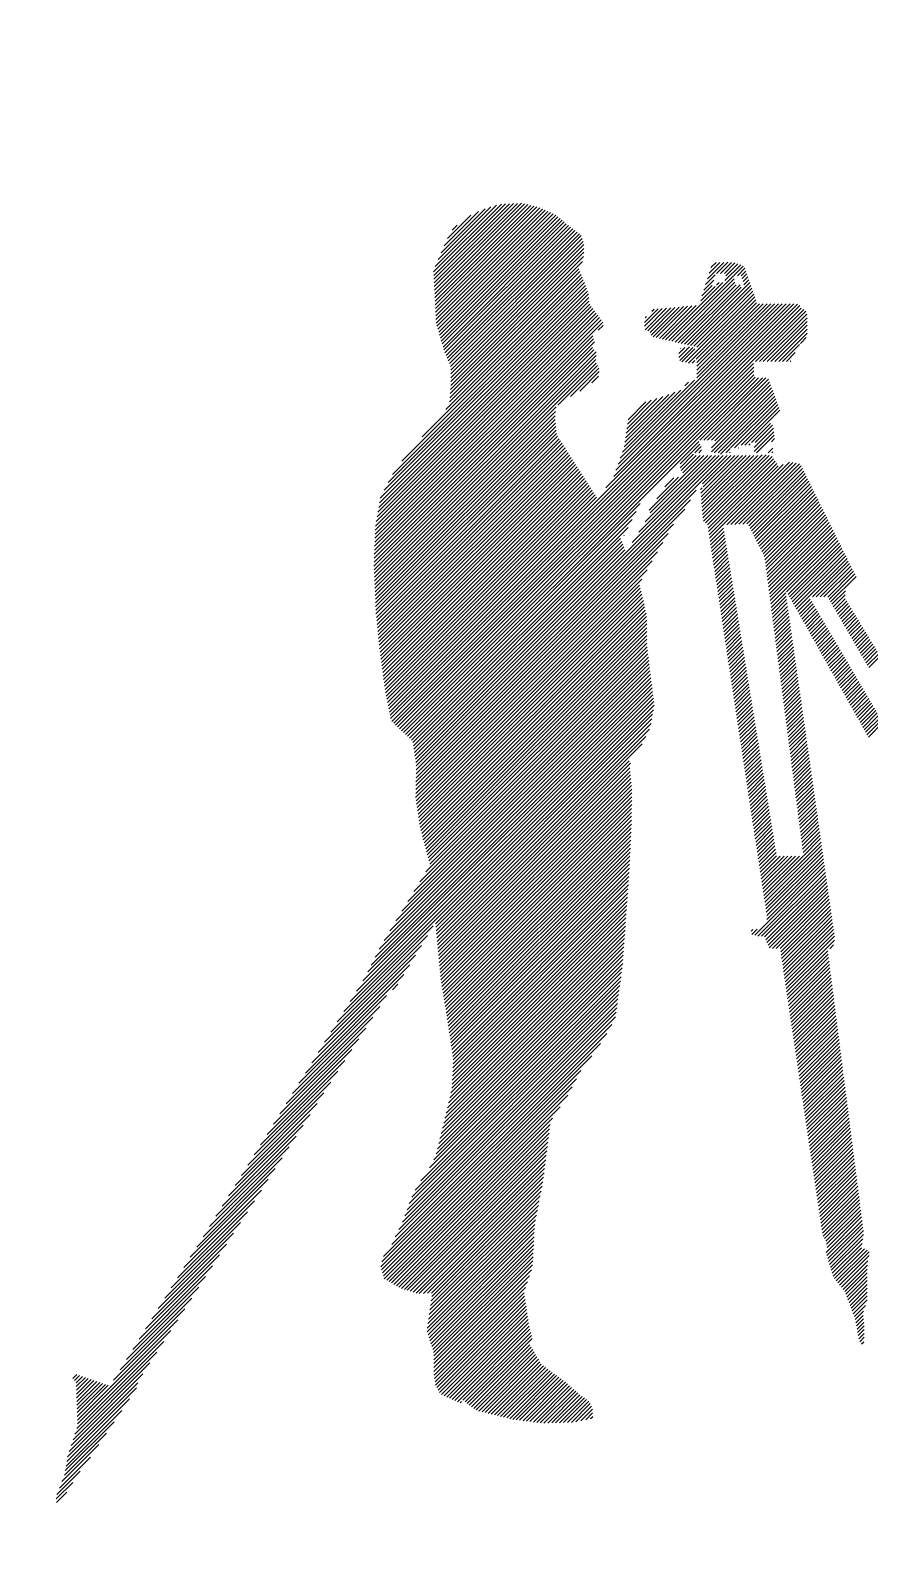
# Model space of a CAD drawing. Header units: metres. Extents: x 196582 to 208442, y 561446 to 572119.
# Drawn here: x 196710.72 to 196722.96, y 563631.65 to 563653.94 of the extents above; entities that cross this region are included whole.
import ezdxf

# ---------------------------------------------------------------- set-up
doc = ezdxf.new("R2010")
doc.units = ezdxf.units.M
doc.header["$MEASUREMENT"] = 0
doc.layers.add('M1204', color=7, linetype='Continuous')
picture_1 = doc.add_image_def('image1.ecw', size_in_pixel=(118525, 46520))

msp = doc.modelspace()

# ---------------------------------------------------------------- linework, layer by layer
at = {"layer": 'M1204'}
for p, q in [((196716.602, 563650.419), (196717.59, 563651.407)), ((196716.605, 563650.365), (196717.649, 563651.409)), ((196716.607, 563650.312), (196717.707, 563651.412)), ((196716.61, 563650.258), (196717.766, 563651.414)), ((196716.612, 563650.205), (196717.825, 563651.417)), ((196716.615, 563650.151), (196717.883, 563651.419)), ((196716.618, 563650.097), (196717.93, 563651.409)), ((196716.62, 563650.044), (196717.975, 563651.398)), ((196716.623, 563650.496), (196717.518, 563651.39)), ((196716.623, 563649.99), (196718.019, 563651.387)), ((196716.625, 563649.937), (196718.064, 563651.376)), ((196716.628, 563649.883), (196718.109, 563651.365)), ((196716.63, 563649.83), (196718.152, 563651.351)), ((196716.633, 563649.776), (196718.191, 563651.334)), ((196716.636, 563649.722), (196718.23, 563651.316)), ((196716.638, 563649.669), (196718.268, 563651.299)), ((196716.65, 563649.625), (196718.307, 563651.282)), ((196716.663, 563649.581), (196718.346, 563651.265)), ((196716.667, 563650.596), (196717.436, 563651.365)), ((196716.676, 563649.538), (196718.385, 563651.247)), ((196716.688, 563649.494), (196718.416, 563651.222)), ((196716.71, 563650.695), (196717.354, 563651.339)), ((196716.754, 563650.795), (196717.259, 563651.3)), ((196716.806, 563650.904), (196717.145, 563651.243)), ((196716.701, 563649.451), (196718.446, 563651.196)), ((196716.713, 563649.407), (196718.477, 563651.171)), ((196716.726, 563649.364), (196718.508, 563651.145)), ((196716.739, 563649.32), (196718.538, 563651.12)), ((196716.751, 563649.277), (196718.569, 563651.095)), ((196716.767, 563649.236), (196718.601, 563651.07)), ((196716.783, 563649.196), (196718.633, 563651.046)), ((196716.799, 563649.156), (196718.664, 563651.021)), ((196716.816, 563649.117), (196718.696, 563650.997)), ((196716.872, 563651.025), (196716.944, 563651.097)), ((196716.832, 563649.077), (196718.728, 563650.973)), ((196716.848, 563649.037), (196718.757, 563650.946)), ((196716.851, 563648.983), (196718.77, 563650.902)), ((196716.851, 563648.928), (196718.783, 563650.859)), ((196716.852, 563648.872), (196718.796, 563650.816)), ((196716.852, 563648.816), (196718.796, 563650.76)), ((196716.843, 563648.639), (196718.775, 563650.57)), ((196716.847, 563648.699), (196718.789, 563650.64)), ((196716.852, 563648.76), (196718.796, 563650.704)), ((196720.596, 563650.314), (196720.838, 563650.556)), ((196720.622, 563650.396), (196720.78, 563650.555)), ((196720.648, 563650.479), (196720.723, 563650.553)), ((196720.73, 563650.392), (196720.896, 563650.558)), ((196720.788, 563650.394), (196720.948, 563650.554)), ((196720.846, 563650.395), (196720.999, 563650.549)), ((196720.866, 563650.36), (196721.042, 563650.536)), ((196716.437, 563648.008), (196718.769, 563650.34)), ((196716.779, 563648.406), (196718.753, 563650.38)), ((196716.834, 563648.518), (196718.736, 563650.42)), ((196716.839, 563648.578), (196718.723, 563650.462)), ((196720.033, 563649.414), (196720.979, 563650.361)), ((196720.079, 563649.404), (196720.989, 563650.314)), ((196720.569, 563650.231), (196720.712, 563650.374)), ((196720.852, 563650.289), (196721.084, 563650.522)), ((196720.981, 563650.362), (196721.12, 563650.502)), ((196721.035, 563650.36), (196721.143, 563650.469)), ((196721.089, 563650.358), (196721.158, 563650.427)), ((196721.105, 563650.318), (196721.173, 563650.386)), ((196721.117, 563650.274), (196721.188, 563650.345)), ((196715.812, 563647.046), (196718.86, 563650.094)), ((196715.824, 563647.114), (196718.846, 563650.137)), ((196715.881, 563647.228), (196718.832, 563650.179)), ((196715.94, 563647.343), (196718.817, 563650.22)), ((196716, 563647.458), (196718.801, 563650.26)), ((196716.137, 563647.652), (196718.785, 563650.3)), ((196719.987, 563649.425), (196720.824, 563650.262)), ((196720.124, 563649.393), (196720.998, 563650.267)), ((196720.17, 563649.383), (196721.015, 563650.228)), ((196720.215, 563649.372), (196721.073, 563650.229)), ((196720.261, 563649.362), (196721.091, 563650.192)), ((196720.277, 563649.097), (196721.273, 563650.093)), ((196720.307, 563649.351), (196721.216, 563650.261)), ((196720.352, 563649.341), (196721.23, 563650.219)), ((196720.398, 563649.33), (196721.245, 563650.177)), ((196720.443, 563649.32), (196721.259, 563650.135)), ((196720.502, 563649.996), (196720.708, 563650.201)), ((196720.517, 563650.067), (196720.668, 563650.218)), ((196720.543, 563650.149), (196720.69, 563650.296)), ((196720.73, 563650.223), (196720.769, 563650.263)), ((196721.128, 563650.229), (196721.202, 563650.303)), ((196715.752, 563646.706), (196718.927, 563649.88)), ((196715.764, 563646.774), (196718.903, 563649.913)), ((196715.776, 563646.842), (196718.879, 563649.945)), ((196715.788, 563646.91), (196718.865, 563649.987)), ((196715.8, 563646.978), (196718.865, 563650.043)), ((196715.947, 563644.037), (196721.857, 563649.948)), ((196715.956, 563643.99), (196721.913, 563649.947)), ((196715.966, 563643.944), (196721.946, 563649.924)), ((196715.975, 563643.897), (196721.965, 563649.887)), ((196715.99, 563643.855), (196722.004, 563649.869)), ((196719.117, 563647.263), (196721.802, 563649.948)), ((196719.229, 563647.431), (196721.746, 563649.948)), ((196719.261, 563647.52), (196721.69, 563649.949)), ((196719.293, 563647.608), (196721.634, 563649.949)), ((196719.326, 563647.697), (196721.578, 563649.949)), ((196719.677, 563649.676), (196719.878, 563649.877)), ((196719.679, 563649.622), (196719.939, 563649.882)), ((196719.687, 563649.573), (196720.001, 563649.887)), ((196719.727, 563649.558), (196720.062, 563649.893)), ((196719.76, 563649.534), (196720.123, 563649.898)), ((196719.774, 563649.492), (196720.185, 563649.903)), ((196719.786, 563649.841), (196719.818, 563649.873)), ((196719.805, 563649.468), (196720.246, 563649.909)), ((196719.85, 563649.457), (196720.308, 563649.914)), ((196719.896, 563649.446), (196720.369, 563649.919)), ((196719.942, 563649.435), (196720.431, 563649.925)), ((196720.319, 563649.083), (196721.287, 563650.051)), ((196720.434, 563649.142), (196721.301, 563650.009)), ((196720.441, 563648.868), (196721.523, 563649.95)), ((196720.442, 563648.925), (196721.467, 563649.95)), ((196720.443, 563649.039), (196721.355, 563649.951)), ((196720.443, 563648.982), (196721.411, 563649.95)), ((196720.444, 563649.096), (196721.315, 563649.967)), ((196715.738, 563646.355), (196719.069, 563649.685)), ((196715.74, 563646.413), (196719.046, 563649.719)), ((196715.743, 563646.472), (196719.022, 563649.751)), ((196715.745, 563646.53), (196718.998, 563649.783)), ((196715.747, 563646.588), (196718.974, 563649.816)), ((196715.749, 563646.646), (196718.951, 563649.848)), ((196719.691, 563649.746), (196719.709, 563649.764)), ((196721.298, 563649.108), (196722.034, 563649.843)), ((196721.355, 563649.108), (196722.046, 563649.8)), ((196721.411, 563649.108), (196722.051, 563649.748)), ((196721.467, 563649.108), (196722.052, 563649.693)), ((196715.734, 563646.238), (196718.935, 563649.44)), ((196715.736, 563646.297), (196718.923, 563649.483)), ((196719.005, 563649.565), (196719.074, 563649.634)), ((196721.524, 563649.109), (196722.052, 563649.637)), ((196721.58, 563649.109), (196722.052, 563649.581)), ((196721.637, 563649.109), (196722.051, 563649.524)), ((196721.957, 563649.373), (196722.04, 563649.457)), ((196715.73, 563646.122), (196718.921, 563649.313)), ((196715.732, 563646.18), (196718.948, 563649.396)), ((196715.733, 563646.069), (196718.941, 563649.277)), ((196715.735, 563646.015), (196718.972, 563649.252)), ((196715.738, 563645.961), (196718.972, 563649.196)), ((196720.179, 563649.224), (196720.269, 563649.313)), ((196720.181, 563649.169), (196720.334, 563649.322)), ((196720.193, 563649.125), (196720.382, 563649.314)), ((196720.198, 563649.299), (196720.203, 563649.304)), ((196720.226, 563649.102), (196720.414, 563649.291)), ((196721.693, 563649.109), (196721.939, 563649.355)), ((196721.749, 563649.11), (196721.877, 563649.238)), ((196715.74, 563645.907), (196718.97, 563649.137)), ((196715.742, 563645.854), (196718.975, 563649.086)), ((196716.019, 563643.828), (196721.271, 563649.08)), ((196716.048, 563643.801), (196721.272, 563649.025)), ((196718.414, 563648.469), (196718.993, 563649.048)), ((196718.599, 563648.598), (196719.012, 563649.011)), ((196720.374, 563649.082), (196720.415, 563649.123)), ((196721.806, 563649.11), (196721.816, 563649.12)), ((196716.076, 563643.774), (196721.273, 563648.97)), ((196716.105, 563643.746), (196721.274, 563648.915)), ((196716.134, 563643.719), (196721.295, 563648.88)), ((196716.163, 563643.692), (196721.34, 563648.869)), ((196718.734, 563648.677), (196719.019, 563648.962)), ((196718.908, 563648.795), (196719.009, 563648.896)), ((196719.358, 563647.785), (196720.409, 563648.836)), ((196720.269, 563648.752), (196720.323, 563648.806)), ((196720.486, 563647.959), (196721.399, 563648.871)), ((196720.543, 563647.959), (196721.451, 563648.868)), ((196720.599, 563647.959), (196721.488, 563648.849)), ((196720.655, 563647.959), (196721.503, 563648.808)), ((196720.703, 563647.951), (196721.519, 563648.767)), ((196719.381, 563647.864), (196720.208, 563648.691)), ((196719.39, 563647.93), (196720.121, 563648.66)), ((196719.4, 563647.995), (196720.033, 563648.629)), ((196719.41, 563648.061), (196719.946, 563648.598)), ((196719.419, 563648.127), (196719.859, 563648.567)), ((196719.429, 563648.193), (196719.778, 563648.542)), ((196720.656, 563647.847), (196721.534, 563648.726)), ((196720.656, 563647.791), (196721.549, 563648.685)), ((196720.696, 563647.775), (196721.564, 563648.644)), ((196720.752, 563647.775), (196721.579, 563648.603)), ((196720.787, 563647.754), (196721.595, 563648.562)), ((196715.745, 563645.8), (196718.39, 563648.445)), ((196715.747, 563645.746), (196718.381, 563648.38)), ((196715.749, 563645.692), (196718.373, 563648.316)), ((196719.439, 563648.259), (196719.698, 563648.518)), ((196720.935, 563647.846), (196721.61, 563648.521)), ((196720.991, 563647.846), (196721.625, 563648.48)), ((196721.087, 563647.886), (196721.64, 563648.439)), ((196721.143, 563647.886), (196721.655, 563648.398)), ((196715.752, 563645.638), (196718.374, 563648.26)), ((196715.754, 563645.585), (196718.379, 563648.21)), ((196715.756, 563645.531), (196718.385, 563648.159)), ((196715.759, 563645.477), (196718.39, 563648.108)), ((196721.239, 563647.926), (196721.517, 563648.204)), ((196721.279, 563647.797), (196721.566, 563648.084)), ((196721.28, 563647.854), (196721.56, 563648.134)), ((196721.296, 563647.926), (196721.548, 563648.178)), ((196715.761, 563645.423), (196718.395, 563648.058)), ((196715.766, 563645.372), (196718.411, 563648.017)), ((196715.771, 563645.321), (196718.432, 563647.982)), ((196715.777, 563645.27), (196718.454, 563647.948)), ((196715.782, 563645.22), (196718.476, 563647.914)), ((196715.787, 563645.169), (196718.498, 563647.88)), ((196716.192, 563643.664), (196720.47, 563647.943)), ((196720.198, 563647.614), (196720.485, 563647.902)), ((196720.415, 563647.775), (196720.508, 563647.868)), ((196721.199, 563647.886), (196721.219, 563647.905)), ((196721.313, 563647.775), (196721.572, 563648.034)), ((196721.531, 563647.937), (196721.578, 563647.984)), ((196715.793, 563645.118), (196718.52, 563647.846)), ((196715.798, 563645.067), (196718.542, 563647.811)), ((196715.803, 563645.017), (196718.564, 563647.777)), ((196715.809, 563644.966), (196718.586, 563647.743)), ((196715.814, 563644.915), (196718.608, 563647.709)), ((196715.82, 563644.864), (196718.63, 563647.674)), ((196715.825, 563644.813), (196718.652, 563647.64)), ((196716.344, 563643.255), (196720.827, 563647.738)), ((196716.349, 563643.204), (196720.883, 563647.738)), ((196719.499, 563646.467), (196720.77, 563647.738)), ((196719.594, 563646.617), (196720.714, 563647.738)), ((196719.688, 563646.768), (196720.658, 563647.738)), ((196719.745, 563646.937), (196720.546, 563647.738)), ((196719.762, 563646.898), (196720.602, 563647.738)), ((196720.198, 563647.558), (196720.395, 563647.756)), ((196720.214, 563647.518), (196720.434, 563647.738)), ((196720.236, 563647.484), (196720.49, 563647.738)), ((196720.471, 563647.775), (196720.513, 563647.818)), ((196720.5, 563647.186), (196721.051, 563647.738)), ((196720.504, 563647.135), (196721.107, 563647.738)), ((196720.509, 563647.083), (196721.163, 563647.738)), ((196720.513, 563647.032), (196721.22, 563647.738)), ((196720.518, 563646.98), (196721.276, 563647.738)), ((196720.522, 563646.928), (196721.332, 563647.738)), ((196720.525, 563647.324), (196720.939, 563647.738)), ((196720.527, 563646.877), (196721.394, 563647.744)), ((196720.532, 563646.825), (196721.453, 563647.746)), ((196720.535, 563647.277), (196720.995, 563647.738)), ((196720.539, 563646.776), (196721.499, 563647.737)), ((196720.569, 563646.751), (196721.541, 563647.723)), ((196720.599, 563646.724), (196721.563, 563647.689)), ((196720.606, 563646.676), (196721.585, 563647.655)), ((196720.864, 563647.775), (196720.928, 563647.84)), ((196720.882, 563646.726), (196721.794, 563647.638)), ((196720.92, 563647.775), (196720.928, 563647.784)), ((196721.047, 563647.846), (196721.049, 563647.848)), ((196721.483, 563647.776), (196721.551, 563647.844)), ((196721.539, 563647.776), (196721.55, 563647.788)), ((196715.832, 563644.764), (196718.674, 563647.606)), ((196715.839, 563644.715), (196718.696, 563647.572)), ((196715.845, 563644.665), (196718.717, 563647.538)), ((196715.852, 563644.616), (196718.739, 563647.503)), ((196715.859, 563644.567), (196718.761, 563647.469)), ((196715.866, 563644.517), (196718.783, 563647.435)), ((196719.858, 563647.106), (196720.173, 563647.421)), ((196720.614, 563646.627), (196721.608, 563647.621)), ((196720.621, 563646.578), (196721.63, 563647.587)), ((196720.824, 563646.725), (196721.704, 563647.605)), ((196720.94, 563646.729), (196721.844, 563647.632)), ((196720.999, 563646.731), (196721.892, 563647.624)), ((196721.057, 563646.733), (196721.939, 563647.615)), ((196721.116, 563646.736), (196721.965, 563647.585)), ((196721.174, 563646.738), (196721.984, 563647.547)), ((196721.203, 563646.71), (196722.002, 563647.51)), ((196721.221, 563646.673), (196722.021, 563647.472)), ((196721.24, 563646.635), (196722.039, 563647.435)), ((196715.872, 563644.468), (196718.805, 563647.4)), ((196715.879, 563644.419), (196718.827, 563647.366)), ((196715.886, 563644.369), (196718.849, 563647.332)), ((196715.893, 563644.32), (196718.871, 563647.298)), ((196715.9, 563644.271), (196718.893, 563647.263)), ((196715.91, 563644.224), (196718.914, 563647.229)), ((196715.919, 563644.178), (196718.936, 563647.195)), ((196716.348, 563643.146), (196720.431, 563647.23)), ((196719.976, 563647.281), (196720.106, 563647.411)), ((196720.495, 563647.238), (196720.521, 563647.264)), ((196721.259, 563646.598), (196722.058, 563647.397)), ((196721.278, 563646.561), (196722.077, 563647.36)), ((196721.296, 563646.523), (196722.095, 563647.322)), ((196721.315, 563646.486), (196722.114, 563647.285)), ((196721.334, 563646.448), (196722.132, 563647.247)), ((196721.352, 563646.411), (196722.151, 563647.21)), ((196715.928, 563644.131), (196718.958, 563647.161)), ((196715.938, 563644.084), (196718.98, 563647.126)), ((196716.221, 563643.637), (196719.618, 563647.035)), ((196716.346, 563643.089), (196720.348, 563647.091)), ((196721.371, 563646.374), (196722.17, 563647.172)), ((196721.39, 563646.336), (196722.188, 563647.134)), ((196721.409, 563646.299), (196722.207, 563647.097)), ((196721.427, 563646.261), (196722.225, 563647.059)), ((196721.437, 563646.215), (196722.244, 563647.022)), ((196721.443, 563646.165), (196722.263, 563646.984)), ((196716.249, 563643.61), (196719.559, 563646.919)), ((196716.278, 563643.583), (196719.499, 563646.803)), ((196716.345, 563643.032), (196720.265, 563646.952)), ((196721.45, 563646.115), (196722.281, 563646.947)), ((196721.456, 563646.066), (196722.3, 563646.909)), ((196721.463, 563646.016), (196722.318, 563646.872)), ((196721.469, 563645.966), (196722.337, 563646.834)), ((196721.476, 563645.917), (196722.356, 563646.797)), ((196721.482, 563645.867), (196722.374, 563646.759)), ((196716.299, 563643.547), (196719.439, 563646.687)), ((196716.306, 563643.498), (196719.331, 563646.523)), ((196716.342, 563642.917), (196720.024, 563646.598)), ((196716.344, 563642.974), (196720.101, 563646.732)), ((196719.377, 563646.569), (196719.38, 563646.572)), ((196720.629, 563646.529), (196720.824, 563646.724)), ((196720.636, 563646.481), (196720.831, 563646.676)), ((196720.643, 563646.432), (196720.839, 563646.628)), ((196720.651, 563646.383), (196720.847, 563646.579)), ((196720.658, 563646.334), (196720.855, 563646.531)), ((196721.488, 563645.817), (196722.393, 563646.721)), ((196721.495, 563645.768), (196722.411, 563646.684)), ((196721.501, 563645.718), (196722.43, 563646.646)), ((196721.508, 563645.668), (196722.449, 563646.609)), ((196721.514, 563645.618), (196722.467, 563646.571)), ((196721.733, 563645.781), (196722.486, 563646.534)), ((196716.314, 563643.449), (196719.346, 563646.482)), ((196716.321, 563643.401), (196719.362, 563646.441)), ((196716.329, 563643.352), (196719.377, 563646.401)), ((196716.336, 563643.304), (196719.393, 563646.36)), ((196716.34, 563642.802), (196719.87, 563646.332)), ((196716.341, 563642.859), (196719.947, 563646.465)), ((196720.666, 563646.286), (196720.863, 563646.483)), ((196720.673, 563646.237), (196720.871, 563646.434)), ((196720.68, 563646.188), (196720.878, 563646.386)), ((196720.688, 563646.139), (196720.886, 563646.338)), ((196721.753, 563645.745), (196722.504, 563646.496)), ((196721.773, 563645.709), (196722.523, 563646.459)), ((196721.793, 563645.673), (196722.542, 563646.421)), ((196721.813, 563645.637), (196722.56, 563646.384)), ((196721.834, 563645.601), (196722.579, 563646.346)), ((196721.854, 563645.565), (196722.597, 563646.308)), ((196716.339, 563642.745), (196719.793, 563646.199)), ((196720.695, 563646.091), (196720.894, 563646.29)), ((196720.703, 563646.042), (196720.902, 563646.241)), ((196720.71, 563645.993), (196720.91, 563646.193)), ((196720.717, 563645.944), (196720.918, 563646.145)), ((196720.725, 563645.896), (196720.925, 563646.096)), ((196721.874, 563645.529), (196722.616, 563646.271)), ((196721.894, 563645.493), (196722.635, 563646.233)), ((196722.129, 563645.671), (196722.653, 563646.196)), ((196722.185, 563645.671), (196722.672, 563646.158)), ((196722.241, 563645.671), (196722.69, 563646.121)), ((196722.297, 563645.671), (196722.709, 563646.083)), ((196716.346, 563642.696), (196719.716, 563646.065)), ((196716.353, 563642.647), (196719.638, 563645.932)), ((196720.732, 563645.847), (196720.933, 563646.048)), ((196720.739, 563645.798), (196720.941, 563646)), ((196720.747, 563645.749), (196720.949, 563645.951)), ((196720.754, 563645.701), (196720.957, 563645.903)), ((196720.762, 563645.652), (196720.965, 563645.855)), ((196722.352, 563645.67), (196722.728, 563646.046)), ((196722.373, 563645.635), (196722.746, 563646.008)), ((196722.393, 563645.599), (196722.765, 563645.971)), ((196716.36, 563642.598), (196719.606, 563645.843)), ((196716.367, 563642.549), (196719.617, 563645.799)), ((196716.375, 563642.5), (196719.629, 563645.754)), ((196716.382, 563642.451), (196719.641, 563645.71)), ((196716.389, 563642.402), (196719.652, 563645.665)), ((196720.769, 563645.603), (196720.972, 563645.806)), ((196720.776, 563645.554), (196720.98, 563645.758)), ((196720.784, 563645.506), (196720.988, 563645.71)), ((196720.791, 563645.457), (196720.996, 563645.661)), ((196721.521, 563645.569), (196721.732, 563645.78)), ((196721.527, 563645.519), (196721.739, 563645.731)), ((196721.534, 563645.469), (196721.746, 563645.682)), ((196721.54, 563645.42), (196721.753, 563645.633)), ((196721.914, 563645.457), (196722.098, 563645.641)), ((196722.414, 563645.564), (196722.61, 563645.759)), ((196722.434, 563645.528), (196722.606, 563645.7)), ((196722.455, 563645.492), (196722.609, 563645.646)), ((196716.396, 563642.353), (196719.662, 563645.619)), ((196716.404, 563642.305), (196719.672, 563645.572)), ((196716.416, 563642.261), (196719.681, 563645.526)), ((196716.428, 563642.216), (196719.691, 563645.479)), ((196716.44, 563642.172), (196719.701, 563645.433)), ((196720.799, 563645.408), (196721.004, 563645.613)), ((196720.806, 563645.359), (196721.012, 563645.565)), ((196720.813, 563645.311), (196721.019, 563645.517)), ((196720.821, 563645.262), (196721.027, 563645.468)), ((196720.828, 563645.213), (196721.035, 563645.42)), ((196721.547, 563645.37), (196721.76, 563645.584)), ((196721.553, 563645.32), (196721.767, 563645.534)), ((196721.56, 563645.271), (196721.774, 563645.485)), ((196721.566, 563645.221), (196721.781, 563645.436)), ((196721.935, 563645.421), (196722.119, 563645.606)), ((196721.955, 563645.385), (196722.14, 563645.57)), ((196721.975, 563645.349), (196722.161, 563645.535)), ((196721.995, 563645.313), (196722.182, 563645.5)), ((196722.016, 563645.278), (196722.202, 563645.464)), ((196722.036, 563645.242), (196722.223, 563645.429)), ((196722.476, 563645.457), (196722.63, 563645.611)), ((196722.496, 563645.421), (196722.651, 563645.576)), ((196722.517, 563645.386), (196722.672, 563645.541)), ((196722.538, 563645.35), (196722.693, 563645.506)), ((196722.558, 563645.315), (196722.715, 563645.471)), ((196722.579, 563645.279), (196722.736, 563645.436)), ((196716.451, 563642.127), (196719.71, 563645.386)), ((196716.463, 563642.083), (196719.715, 563645.335)), ((196716.475, 563642.039), (196719.715, 563645.279)), ((196716.487, 563641.994), (196719.715, 563645.223)), ((196720.836, 563645.164), (196721.043, 563645.372)), ((196720.843, 563645.116), (196721.051, 563645.323)), ((196720.85, 563645.067), (196721.059, 563645.275)), ((196720.858, 563645.018), (196721.066, 563645.227)), ((196721.573, 563645.171), (196721.788, 563645.387)), ((196721.579, 563645.122), (196721.795, 563645.338)), ((196721.585, 563645.072), (196721.802, 563645.289)), ((196721.592, 563645.022), (196721.809, 563645.24)), ((196721.598, 563644.973), (196721.816, 563645.19)), ((196722.056, 563645.206), (196722.244, 563645.394)), ((196722.076, 563645.17), (196722.265, 563645.358)), ((196722.096, 563645.134), (196722.285, 563645.323)), ((196722.117, 563645.098), (196722.306, 563645.288)), ((196722.137, 563645.062), (196722.327, 563645.252)), ((196722.157, 563645.026), (196722.348, 563645.217)), ((196722.599, 563645.244), (196722.757, 563645.402)), ((196722.62, 563645.208), (196722.778, 563645.367)), ((196722.641, 563645.173), (196722.8, 563645.332)), ((196722.661, 563645.137), (196722.821, 563645.297)), ((196722.682, 563645.102), (196722.842, 563645.262)), ((196722.703, 563645.066), (196722.863, 563645.227)), ((196722.723, 563645.031), (196722.884, 563645.192)), ((196716.498, 563641.95), (196719.715, 563645.167)), ((196716.51, 563641.905), (196719.715, 563645.111)), ((196716.522, 563641.861), (196719.715, 563645.055)), ((196716.534, 563641.817), (196719.715, 563644.998)), ((196720.865, 563644.969), (196721.074, 563645.178)), ((196720.873, 563644.92), (196721.082, 563645.13)), ((196720.88, 563644.872), (196721.09, 563645.082)), ((196720.887, 563644.823), (196721.098, 563645.033)), ((196720.895, 563644.774), (196721.106, 563644.985)), ((196721.605, 563644.923), (196721.823, 563645.141)), ((196721.611, 563644.873), (196721.83, 563645.092)), ((196721.618, 563644.824), (196721.837, 563645.043)), ((196721.624, 563644.774), (196721.844, 563644.994)), ((196722.177, 563644.99), (196722.369, 563645.181)), ((196722.197, 563644.954), (196722.389, 563645.146)), ((196722.218, 563644.918), (196722.41, 563645.111)), ((196722.238, 563644.882), (196722.431, 563645.075)), ((196722.258, 563644.846), (196722.452, 563645.04)), ((196722.278, 563644.81), (196722.472, 563645.005)), ((196722.298, 563644.775), (196722.493, 563644.969)), ((196722.744, 563644.995), (196722.906, 563645.157)), ((196722.764, 563644.96), (196722.927, 563645.122)), ((196722.785, 563644.924), (196722.948, 563645.087)), ((196722.806, 563644.889), (196722.969, 563645.052)), ((196722.826, 563644.853), (196722.99, 563645.017)), ((196722.847, 563644.818), (196723.012, 563644.982)), ((196716.225, 563641.228), (196719.741, 563644.743)), ((196716.312, 563641.371), (196719.735, 563644.793)), ((196716.399, 563641.514), (196719.729, 563644.843)), ((196716.486, 563641.657), (196719.723, 563644.893)), ((196716.545, 563641.772), (196719.716, 563644.943)), ((196720.902, 563644.725), (196721.113, 563644.937)), ((196720.909, 563644.677), (196721.121, 563644.889)), ((196720.917, 563644.628), (196721.129, 563644.84)), ((196720.924, 563644.579), (196721.137, 563644.792)), ((196720.932, 563644.53), (196721.145, 563644.744)), ((196721.631, 563644.724), (196721.851, 563644.945)), ((196721.637, 563644.675), (196721.858, 563644.895)), ((196721.644, 563644.625), (196721.865, 563644.846)), ((196721.65, 563644.575), (196721.872, 563644.797)), ((196721.657, 563644.526), (196721.879, 563644.748)), ((196722.319, 563644.739), (196722.514, 563644.934)), ((196722.339, 563644.703), (196722.535, 563644.899)), ((196722.359, 563644.667), (196722.556, 563644.863)), ((196722.379, 563644.631), (196722.576, 563644.828)), ((196722.4, 563644.595), (196722.597, 563644.792)), ((196722.42, 563644.559), (196722.618, 563644.757)), ((196722.868, 563644.782), (196723.033, 563644.948)), ((196722.888, 563644.747), (196723.054, 563644.913)), ((196722.909, 563644.711), (196723.075, 563644.878)), ((196722.929, 563644.676), (196723.097, 563644.843)), ((196722.95, 563644.64), (196723.118, 563644.808)), ((196715.878, 563640.656), (196719.765, 563644.543)), ((196715.965, 563640.799), (196719.759, 563644.593)), ((196716.052, 563640.942), (196719.753, 563644.643)), ((196716.138, 563641.085), (196719.747, 563644.693)), ((196720.939, 563644.482), (196721.153, 563644.695)), ((196720.946, 563644.433), (196721.16, 563644.647)), ((196720.954, 563644.384), (196721.168, 563644.599)), ((196720.961, 563644.335), (196721.176, 563644.55)), ((196721.663, 563644.476), (196721.886, 563644.699)), ((196721.669, 563644.426), (196721.893, 563644.65)), ((196721.676, 563644.377), (196721.9, 563644.601)), ((196721.682, 563644.327), (196721.907, 563644.551)), ((196722.44, 563644.523), (196722.639, 563644.722)), ((196722.46, 563644.487), (196722.659, 563644.686)), ((196722.48, 563644.451), (196722.68, 563644.651)), ((196722.501, 563644.415), (196722.701, 563644.616)), ((196722.521, 563644.379), (196722.722, 563644.58)), ((196722.541, 563644.343), (196722.743, 563644.545)), ((196715.57, 563640.067), (196719.796, 563644.293)), ((196715.644, 563640.197), (196719.79, 563644.343)), ((196715.689, 563640.298), (196719.784, 563644.393)), ((196715.749, 563640.414), (196719.777, 563644.443)), ((196715.808, 563640.53), (196719.771, 563644.493)), ((196720.969, 563644.287), (196721.184, 563644.502)), ((196720.976, 563644.238), (196721.192, 563644.454)), ((196720.983, 563644.189), (196721.2, 563644.405)), ((196720.991, 563644.14), (196721.207, 563644.357)), ((196720.998, 563644.092), (196721.215, 563644.309)), ((196721.689, 563644.277), (196721.914, 563644.502)), ((196721.695, 563644.228), (196721.921, 563644.453)), ((196721.702, 563644.178), (196721.928, 563644.404)), ((196721.708, 563644.128), (196721.935, 563644.355)), ((196721.715, 563644.078), (196721.942, 563644.306)), ((196722.561, 563644.307), (196722.763, 563644.51)), ((196722.581, 563644.271), (196722.784, 563644.474)), ((196722.602, 563644.236), (196722.805, 563644.439)), ((196722.622, 563644.2), (196722.826, 563644.403)), ((196722.642, 563644.164), (196722.846, 563644.368)), ((196722.662, 563644.128), (196722.867, 563644.333)), ((196722.682, 563644.092), (196722.888, 563644.297)), ((196715.29, 563639.618), (196719.814, 563644.143)), ((196715.383, 563639.768), (196719.808, 563644.193)), ((196715.476, 563639.917), (196719.802, 563644.243)), ((196716.628, 563640.9), (196719.82, 563644.093)), ((196721.006, 563644.043), (196721.223, 563644.261)), ((196721.013, 563643.994), (196721.231, 563644.212)), ((196721.02, 563643.945), (196721.239, 563644.164)), ((196721.028, 563643.897), (196721.247, 563644.116)), ((196721.721, 563644.029), (196721.949, 563644.257)), ((196721.728, 563643.979), (196721.956, 563644.207)), ((196721.734, 563643.929), (196721.963, 563644.158)), ((196721.741, 563643.88), (196721.97, 563644.109)), ((196722.703, 563644.056), (196722.909, 563644.262)), ((196722.723, 563644.02), (196722.93, 563644.227)), ((196722.743, 563643.984), (196722.95, 563644.191)), ((196722.763, 563643.948), (196722.971, 563644.156)), ((196722.784, 563643.912), (196722.992, 563644.121)), ((196722.804, 563643.876), (196723.013, 563644.085)), ((196716.633, 563640.849), (196719.809, 563644.026)), ((196716.638, 563640.798), (196719.798, 563643.958)), ((196716.642, 563640.747), (196719.787, 563643.891)), ((196721.035, 563643.848), (196721.254, 563644.067)), ((196721.042, 563643.799), (196721.262, 563644.019)), ((196721.05, 563643.75), (196721.27, 563643.971)), ((196721.057, 563643.702), (196721.278, 563643.922)), ((196721.065, 563643.653), (196721.286, 563643.874)), ((196721.747, 563643.83), (196721.977, 563644.06)), ((196721.754, 563643.78), (196721.984, 563644.011)), ((196721.76, 563643.731), (196721.991, 563643.962)), ((196721.766, 563643.681), (196721.998, 563643.912)), ((196721.773, 563643.631), (196722.005, 563643.863)), ((196722.824, 563643.84), (196723.033, 563644.05)), ((196722.844, 563643.804), (196723.054, 563644.014)), ((196722.864, 563643.768), (196723.075, 563643.979)), ((196722.885, 563643.733), (196723.096, 563643.944)), ((196722.905, 563643.697), (196723.117, 563643.908)), ((196722.925, 563643.661), (196723.137, 563643.873)), ((196716.647, 563640.695), (196719.775, 563643.823)), ((196716.652, 563640.644), (196719.751, 563643.743)), ((196716.657, 563640.593), (196719.699, 563643.635)), ((196721.072, 563643.604), (196721.294, 563643.826)), ((196721.079, 563643.555), (196721.301, 563643.777)), ((196721.087, 563643.507), (196721.309, 563643.729)), ((196721.094, 563643.458), (196721.317, 563643.681)), ((196721.102, 563643.409), (196721.325, 563643.633)), ((196721.779, 563643.582), (196722.012, 563643.814)), ((196721.786, 563643.532), (196722.019, 563643.765)), ((196721.792, 563643.482), (196722.026, 563643.716)), ((196721.799, 563643.433), (196722.033, 563643.667)), ((196722.945, 563643.625), (196723.158, 563643.838)), ((196716.662, 563640.541), (196719.647, 563643.526)), ((196721.109, 563643.36), (196721.333, 563643.584)), ((196721.116, 563643.312), (196721.341, 563643.536)), ((196721.124, 563643.263), (196721.348, 563643.488)), ((196721.131, 563643.214), (196721.356, 563643.439)), ((196721.805, 563643.383), (196722.04, 563643.618)), ((196721.812, 563643.333), (196722.047, 563643.568)), ((196721.818, 563643.284), (196722.054, 563643.519)), ((196721.825, 563643.234), (196722.061, 563643.47)), ((196721.831, 563643.184), (196722.068, 563643.421)), ((196716.667, 563640.49), (196719.456, 563643.279)), ((196716.672, 563640.439), (196719.476, 563643.243)), ((196721.139, 563643.165), (196721.364, 563643.391)), ((196721.146, 563643.117), (196721.372, 563643.343)), ((196721.153, 563643.068), (196721.38, 563643.294)), ((196721.161, 563643.019), (196721.388, 563643.246)), ((196721.168, 563642.97), (196721.395, 563643.198)), ((196721.838, 563643.135), (196722.075, 563643.372)), ((196721.844, 563643.085), (196722.082, 563643.323)), ((196721.851, 563643.035), (196722.089, 563643.273)), ((196721.857, 563642.986), (196722.096, 563643.224)), ((196716.676, 563640.388), (196719.465, 563643.176)), ((196716.681, 563640.336), (196719.469, 563643.124)), ((196716.686, 563640.285), (196719.474, 563643.073)), ((196716.691, 563640.234), (196719.479, 563643.021)), ((196716.696, 563640.182), (196719.483, 563642.97)), ((196721.175, 563642.922), (196721.403, 563643.149)), ((196721.183, 563642.873), (196721.411, 563643.101)), ((196721.19, 563642.824), (196721.419, 563643.053)), ((196721.198, 563642.775), (196721.427, 563643.005)), ((196721.205, 563642.727), (196721.435, 563642.956)), ((196721.863, 563642.936), (196722.103, 563643.175)), ((196721.87, 563642.886), (196722.11, 563643.126)), ((196721.876, 563642.837), (196722.117, 563643.077)), ((196721.883, 563642.787), (196722.124, 563643.028)), ((196721.889, 563642.737), (196722.131, 563642.979)), ((196716.701, 563640.132), (196719.488, 563642.918)), ((196716.709, 563640.083), (196719.492, 563642.867)), ((196716.717, 563640.035), (196719.495, 563642.813)), ((196716.724, 563639.986), (196719.494, 563642.756)), ((196721.212, 563642.678), (196721.442, 563642.908)), ((196721.22, 563642.629), (196721.45, 563642.86)), ((196721.227, 563642.58), (196721.458, 563642.811)), ((196721.235, 563642.532), (196721.466, 563642.763)), ((196721.896, 563642.688), (196722.138, 563642.929)), ((196721.902, 563642.638), (196722.145, 563642.88)), ((196721.909, 563642.588), (196722.152, 563642.831)), ((196721.915, 563642.539), (196722.159, 563642.782)), ((196721.922, 563642.489), (196722.166, 563642.733)), ((196716.732, 563639.938), (196719.493, 563642.698)), ((196716.739, 563639.889), (196719.492, 563642.641)), ((196716.747, 563639.841), (196719.491, 563642.584)), ((196716.755, 563639.792), (196719.49, 563642.527)), ((196721.242, 563642.483), (196721.474, 563642.715)), ((196721.249, 563642.434), (196721.482, 563642.666)), ((196721.257, 563642.385), (196721.489, 563642.618)), ((196721.264, 563642.337), (196721.497, 563642.57)), ((196721.272, 563642.288), (196721.505, 563642.521)), ((196721.928, 563642.439), (196722.173, 563642.684)), ((196721.935, 563642.389), (196722.18, 563642.634)), ((196721.941, 563642.34), (196722.187, 563642.585)), ((196721.947, 563642.29), (196722.194, 563642.536)), ((196716.762, 563639.744), (196719.489, 563642.47)), ((196716.77, 563639.695), (196719.488, 563642.413)), ((196716.778, 563639.647), (196719.487, 563642.356)), ((196716.785, 563639.598), (196719.485, 563642.298)), ((196721.279, 563642.239), (196721.513, 563642.473)), ((196721.286, 563642.19), (196721.521, 563642.425)), ((196721.294, 563642.142), (196721.529, 563642.376)), ((196721.301, 563642.093), (196721.536, 563642.328)), ((196721.954, 563642.24), (196722.201, 563642.487)), ((196721.96, 563642.191), (196722.208, 563642.438)), ((196721.967, 563642.141), (196722.215, 563642.389)), ((196721.973, 563642.091), (196722.222, 563642.34)), ((196721.98, 563642.042), (196722.229, 563642.29)), ((196716.793, 563639.55), (196719.483, 563642.24)), ((196716.801, 563639.501), (196719.48, 563642.181)), ((196716.808, 563639.453), (196719.478, 563642.122)), ((196716.816, 563639.404), (196719.475, 563642.063)), ((196721.309, 563642.044), (196721.544, 563642.28)), ((196721.316, 563641.995), (196721.552, 563642.232)), ((196721.323, 563641.947), (196721.56, 563642.183)), ((196721.331, 563641.898), (196721.568, 563642.135)), ((196721.338, 563641.849), (196721.576, 563642.087)), ((196721.427, 563641.264), (196722.256, 563642.094)), ((196721.986, 563641.992), (196722.235, 563642.241)), ((196721.993, 563641.942), (196722.242, 563642.192)), ((196721.999, 563641.893), (196722.249, 563642.143)), ((196716.824, 563639.356), (196719.473, 563642.005)), ((196716.831, 563639.307), (196719.47, 563641.946)), ((196716.838, 563639.258), (196719.467, 563641.887)), ((196721.345, 563641.8), (196721.583, 563642.038)), ((196721.353, 563641.752), (196721.591, 563641.99)), ((196721.36, 563641.703), (196721.599, 563641.942)), ((196721.368, 563641.654), (196721.607, 563641.893)), ((196721.375, 563641.605), (196721.659, 563641.889)), ((196721.382, 563641.557), (196721.715, 563641.889)), ((196721.39, 563641.508), (196721.771, 563641.889)), ((196721.397, 563641.459), (196721.827, 563641.889)), ((196721.405, 563641.41), (196721.883, 563641.889)), ((196721.412, 563641.362), (196721.939, 563641.889)), ((196721.419, 563641.313), (196721.995, 563641.889)), ((196721.434, 563641.215), (196722.263, 563642.045)), ((196721.442, 563641.167), (196722.27, 563641.996)), ((196721.449, 563641.118), (196722.277, 563641.946)), ((196721.456, 563641.069), (196722.284, 563641.897)), ((196721.464, 563641.02), (196722.291, 563641.848)), ((196716.846, 563639.209), (196719.465, 563641.829)), ((196716.853, 563639.161), (196719.462, 563641.77)), ((196716.86, 563639.112), (196719.46, 563641.711)), ((196716.868, 563639.063), (196719.456, 563641.651)), ((196721.288, 563640.732), (196722.305, 563641.75)), ((196721.331, 563640.719), (196722.312, 563641.701)), ((196721.387, 563640.719), (196722.319, 563641.651)), ((196721.463, 563640.964), (196722.298, 563641.799)), ((196716.875, 563639.014), (196719.451, 563641.59)), ((196716.882, 563638.965), (196719.447, 563641.53)), ((196716.885, 563638.856), (196719.438, 563641.409)), ((196716.888, 563638.915), (196719.443, 563641.469)), ((196721.432, 563640.708), (196722.326, 563641.602)), ((196721.449, 563640.668), (196722.333, 563641.553)), ((196721.465, 563640.629), (196722.34, 563641.504)), ((196721.481, 563640.589), (196722.347, 563641.455)), ((196721.498, 563640.549), (196722.354, 563641.406)), ((196716.877, 563638.679), (196719.425, 563641.228)), ((196716.88, 563638.738), (196719.43, 563641.288)), ((196716.882, 563638.797), (196719.434, 563641.349)), ((196721.545, 563640.541), (196722.361, 563641.357)), ((196721.601, 563640.541), (196722.368, 563641.307)), ((196721.658, 563640.541), (196722.375, 563641.258)), ((196721.666, 563640.492), (196722.382, 563641.209)), ((196716.855, 563638.433), (196719.408, 563640.986)), ((196716.868, 563638.502), (196719.412, 563641.046)), ((196716.871, 563638.561), (196719.417, 563641.107)), ((196716.874, 563638.62), (196719.421, 563641.167)), ((196721.673, 563640.444), (196722.389, 563641.16)), ((196721.68, 563640.395), (196722.396, 563641.111)), ((196721.687, 563640.346), (196722.403, 563641.062)), ((196721.695, 563640.297), (196722.41, 563641.012)), ((196721.702, 563640.248), (196722.417, 563640.963)), ((196715.103, 563639.32), (196716.511, 563640.727)), ((196715.196, 563639.469), (196716.597, 563640.869)), ((196716.785, 563638.138), (196719.391, 563640.744)), ((196716.802, 563638.212), (196719.395, 563640.805)), ((196716.82, 563638.286), (196719.4, 563640.865)), ((196716.838, 563638.359), (196719.404, 563640.925)), ((196721.235, 563640.792), (196721.259, 563640.815)), ((196721.245, 563640.745), (196721.322, 563640.822)), ((196721.709, 563640.199), (196722.424, 563640.914)), ((196721.716, 563640.15), (196722.431, 563640.865)), ((196721.724, 563640.101), (196722.438, 563640.816)), ((196721.731, 563640.052), (196722.445, 563640.767)), ((196715.01, 563639.17), (196716.425, 563640.585)), ((196716.731, 563637.916), (196719.378, 563640.563)), ((196716.749, 563637.99), (196719.382, 563640.623)), ((196716.767, 563638.064), (196719.387, 563640.684)), ((196721.738, 563640.003), (196722.452, 563640.718)), ((196721.745, 563639.955), (196722.45, 563640.66)), ((196721.753, 563639.906), (196722.352, 563640.505)), ((196722.383, 563640.536), (196722.438, 563640.591)), ((196714.823, 563638.871), (196716.253, 563640.301)), ((196714.917, 563639.021), (196716.339, 563640.443)), ((196716.657, 563637.617), (196719.361, 563640.321)), ((196716.676, 563637.692), (196719.365, 563640.381)), ((196716.694, 563637.767), (196719.369, 563640.442)), ((196716.712, 563637.841), (196719.374, 563640.502)), ((196721.76, 563639.857), (196722.358, 563640.455)), ((196721.767, 563639.808), (196722.365, 563640.406)), ((196721.774, 563639.759), (196722.371, 563640.356)), ((196721.782, 563639.71), (196722.377, 563640.306)), ((196714.73, 563638.722), (196716.167, 563640.159)), ((196716.414, 563637.149), (196719.327, 563640.063)), ((196716.544, 563637.336), (196719.336, 563640.128)), ((196716.606, 563637.454), (196719.345, 563640.193)), ((196716.639, 563637.543), (196719.354, 563640.258)), ((196721.789, 563639.661), (196722.384, 563640.256)), ((196721.796, 563639.612), (196722.39, 563640.206)), ((196721.803, 563639.563), (196722.396, 563640.157)), ((196721.811, 563639.514), (196722.403, 563640.107)), ((196721.818, 563639.466), (196722.409, 563640.057)), ((196714.637, 563638.573), (196715.916, 563639.852)), ((196716.002, 563639.938), (196716.081, 563640.017)), ((196716.247, 563636.815), (196719.301, 563639.868)), ((196716.285, 563636.909), (196719.31, 563639.933)), ((196716.331, 563637.011), (196719.318, 563639.998)), ((196721.825, 563639.417), (196722.415, 563640.007)), ((196721.832, 563639.368), (196722.422, 563639.957)), ((196721.839, 563639.319), (196722.428, 563639.908)), ((196721.847, 563639.27), (196722.435, 563639.858)), ((196714.544, 563638.423), (196715.815, 563639.694)), ((196716.146, 563636.545), (196719.274, 563639.673)), ((196716.18, 563636.635), (196719.283, 563639.738)), ((196716.214, 563636.725), (196719.292, 563639.803)), ((196721.854, 563639.221), (196722.441, 563639.808)), ((196721.861, 563639.172), (196722.447, 563639.758)), ((196721.868, 563639.123), (196722.454, 563639.708)), ((196721.876, 563639.074), (196722.46, 563639.659)), ((196714.45, 563638.274), (196715.713, 563639.537)), ((196715.99, 563636.22), (196719.2, 563639.431)), ((196716.042, 563636.329), (196719.256, 563639.543)), ((196716.095, 563636.438), (196719.265, 563639.608)), ((196721.883, 563639.025), (196722.466, 563639.609)), ((196721.89, 563638.977), (196722.473, 563639.559)), ((196721.897, 563638.928), (196722.479, 563639.509)), ((196721.905, 563638.879), (196722.485, 563639.459)), ((196721.912, 563638.83), (196722.492, 563639.41)), ((196714.264, 563637.975), (196715.51, 563639.221)), ((196714.357, 563638.124), (196715.612, 563639.379)), ((196715.871, 563636.045), (196719.127, 563639.301)), ((196721.919, 563638.781), (196722.498, 563639.36)), ((196721.926, 563638.732), (196722.504, 563639.31)), ((196721.934, 563638.683), (196722.511, 563639.26)), ((196721.941, 563638.634), (196722.517, 563639.21)), ((196714.171, 563637.826), (196715.408, 563639.063)), ((196715.83, 563635.892), (196718.911, 563638.973)), ((196715.848, 563635.966), (196719.037, 563639.155)), ((196721.948, 563638.585), (196722.523, 563639.161)), ((196721.955, 563638.536), (196722.53, 563639.111)), ((196721.963, 563638.488), (196722.536, 563639.061)), ((196721.97, 563638.439), (196722.542, 563639.011)), ((196721.977, 563638.39), (196722.549, 563638.961)), ((196713.984, 563637.527), (196715.205, 563638.748)), ((196714.077, 563637.676), (196715.307, 563638.906)), ((196715.843, 563635.849), (196718.752, 563638.758)), ((196721.984, 563638.341), (196722.555, 563638.912)), ((196721.992, 563638.292), (196722.561, 563638.862)), ((196721.999, 563638.243), (196722.568, 563638.812)), ((196722.006, 563638.194), (196722.574, 563638.762)), ((196713.891, 563637.377), (196715.104, 563638.59)), ((196715.856, 563635.806), (196718.688, 563638.638)), ((196715.869, 563635.762), (196718.625, 563638.518)), ((196722.013, 563638.145), (196722.58, 563638.712)), ((196722.02, 563638.096), (196722.587, 563638.663)), ((196722.028, 563638.047), (196722.593, 563638.613)), ((196722.035, 563637.999), (196722.599, 563638.563)), ((196722.042, 563637.95), (196722.606, 563638.513)), ((196713.704, 563637.079), (196714.901, 563638.275)), ((196713.798, 563637.228), (196715.002, 563638.433)), ((196715.882, 563635.719), (196718.561, 563638.398)), ((196722.049, 563637.901), (196722.612, 563638.463)), ((196722.057, 563637.852), (196722.619, 563638.414)), ((196722.064, 563637.803), (196722.625, 563638.364)), ((196722.071, 563637.754), (196722.631, 563638.314)), ((196713.611, 563636.929), (196714.799, 563638.117)), ((196715.917, 563635.699), (196718.448, 563638.229)), ((196715.953, 563635.678), (196718.335, 563638.061)), ((196722.078, 563637.705), (196722.638, 563638.264)), ((196722.086, 563637.656), (196722.644, 563638.214)), ((196722.093, 563637.607), (196722.65, 563638.165)), ((196722.1, 563637.558), (196722.657, 563638.115)), ((196722.107, 563637.51), (196722.663, 563638.065)), ((196713.518, 563636.78), (196714.697, 563637.959)), ((196715.988, 563635.657), (196718.303, 563637.972)), ((196716.023, 563635.636), (196718.295, 563637.907)), ((196716.059, 563635.615), (196718.286, 563637.843)), ((196722.115, 563637.461), (196722.669, 563638.015)), ((196722.122, 563637.412), (196722.676, 563637.966)), ((196722.129, 563637.363), (196722.682, 563637.916)), ((196722.136, 563637.314), (196722.688, 563637.866)), ((196713.331, 563636.481), (196714.494, 563637.644)), ((196713.425, 563636.63), (196714.596, 563637.802)), ((196716.094, 563635.594), (196718.278, 563637.779)), ((196716.133, 563635.577), (196718.27, 563637.714)), ((196716.175, 563635.563), (196718.262, 563637.65)), ((196722.144, 563637.265), (196722.695, 563637.816)), ((196722.151, 563637.216), (196722.701, 563637.766)), ((196722.158, 563637.167), (196722.707, 563637.717)), ((196722.165, 563637.118), (196722.714, 563637.667)), ((196722.173, 563637.069), (196722.72, 563637.617)), ((196713.238, 563636.332), (196714.393, 563637.486)), ((196716.218, 563635.55), (196718.254, 563637.586)), ((196716.26, 563635.536), (196718.245, 563637.521)), ((196716.303, 563635.523), (196718.237, 563637.457)), ((196716.345, 563635.509), (196718.229, 563637.393)), ((196722.18, 563637.021), (196722.726, 563637.567)), ((196722.187, 563636.972), (196722.733, 563637.517)), ((196722.194, 563636.923), (196722.739, 563637.468)), ((196722.202, 563636.874), (196722.745, 563637.418)), ((196713.051, 563636.033), (196714.19, 563637.171)), ((196713.145, 563636.182), (196714.291, 563637.329)), ((196716.393, 563635.501), (196718.221, 563637.328)), ((196716.452, 563635.504), (196718.213, 563637.264)), ((196716.511, 563635.507), (196718.204, 563637.2)), ((196722.209, 563636.825), (196722.752, 563637.368)), ((196722.216, 563636.776), (196722.758, 563637.318)), ((196722.223, 563636.727), (196722.764, 563637.268)), ((196722.23, 563636.678), (196722.771, 563637.219)), ((196722.238, 563636.629), (196722.777, 563637.169)), ((196712.958, 563635.883), (196714.088, 563637.013)), ((196716.567, 563635.394), (196718.171, 563636.998)), ((196716.57, 563635.51), (196718.196, 563637.135)), ((196716.577, 563635.46), (196718.185, 563637.068)), ((196722.245, 563636.58), (196722.784, 563637.119)), ((196722.252, 563636.532), (196722.79, 563637.069)), ((196722.259, 563636.483), (196722.796, 563637.019)), ((196722.267, 563636.434), (196722.803, 563636.97)), ((196712.865, 563635.734), (196713.986, 563636.855)), ((196716.529, 563635.131), (196718.116, 563636.718)), ((196716.539, 563635.197), (196718.13, 563636.788)), ((196716.548, 563635.263), (196718.143, 563636.858)), ((196716.558, 563635.328), (196718.157, 563636.928)), ((196722.274, 563636.385), (196722.809, 563636.92)), ((196722.287, 563636.341), (196722.815, 563636.87)), ((196722.305, 563636.304), (196722.822, 563636.82)), ((196722.324, 563636.267), (196722.828, 563636.77)), ((196722.336, 563636.222), (196722.834, 563636.721)), ((196712.678, 563635.435), (196713.783, 563636.54)), ((196712.772, 563635.585), (196713.885, 563636.698)), ((196716.508, 563634.998), (196718.088, 563636.578)), ((196716.509, 563634.943), (196718.077, 563636.511)), ((196716.519, 563635.065), (196718.102, 563636.648)), ((196722.328, 563636.102), (196722.847, 563636.621)), ((196722.341, 563636.058), (196722.853, 563636.571)), ((196722.344, 563636.174), (196722.841, 563636.671)), ((196722.353, 563636.015), (196722.86, 563636.521)), ((196712.585, 563635.286), (196713.682, 563636.382)), ((196716.522, 563634.9), (196718.074, 563636.451)), ((196716.535, 563634.857), (196718.071, 563636.392)), ((196716.548, 563634.814), (196718.068, 563636.333)), ((196716.562, 563634.771), (196718.065, 563636.274)), ((196722.366, 563635.972), (196722.866, 563636.472)), ((196722.379, 563635.929), (196722.872, 563636.422)), ((196722.392, 563635.885), (196722.872, 563636.365)), ((196722.405, 563635.842), (196722.863, 563636.3)), ((196712.399, 563634.987), (196713.479, 563636.067)), ((196712.492, 563635.136), (196713.58, 563636.225)), ((196716.575, 563634.728), (196718.062, 563636.215)), ((196716.588, 563634.685), (196718.059, 563636.156)), ((196716.601, 563634.642), (196718.056, 563636.097)), ((196722.418, 563635.799), (196722.854, 563636.235)), ((196722.431, 563635.756), (196722.845, 563636.17)), ((196722.452, 563635.72), (196722.888, 563636.157)), ((196722.477, 563635.689), (196722.926, 563636.138)), ((196722.501, 563635.658), (196722.956, 563636.113)), ((196722.526, 563635.627), (196722.957, 563636.057)), ((196712.305, 563634.838), (196713.377, 563635.909)), ((196716.607, 563634.592), (196718.053, 563636.038)), ((196716.607, 563634.536), (196718.05, 563635.979)), ((196716.607, 563634.48), (196718.047, 563635.92)), ((196716.607, 563634.423), (196718.031, 563635.847)), ((196722.551, 563635.596), (196722.937, 563635.981)), ((196722.576, 563635.564), (196722.931, 563635.919)), ((196722.601, 563635.533), (196722.928, 563635.86)), ((196712.212, 563634.688), (196713.275, 563635.751)), ((196716.607, 563634.367), (196718.002, 563635.762)), ((196716.608, 563634.312), (196717.972, 563635.676)), ((196722.617, 563635.493), (196722.928, 563635.804)), ((196722.633, 563635.452), (196722.928, 563635.748)), ((196722.648, 563635.412), (196722.928, 563635.692)), ((196722.664, 563635.371), (196722.928, 563635.636)), ((196712.026, 563634.389), (196713.072, 563635.436)), ((196712.119, 563634.539), (196713.174, 563635.594)), ((196716.615, 563634.263), (196717.943, 563635.591)), ((196716.622, 563634.214), (196717.922, 563635.513)), ((196716.63, 563634.166), (196717.929, 563635.465)), ((196716.65, 563634.129), (196717.936, 563635.416)), ((196722.679, 563635.33), (196722.928, 563635.579)), ((196722.694, 563635.29), (196722.928, 563635.523)), ((196722.71, 563635.249), (196722.928, 563635.467)), ((196722.725, 563635.208), (196722.928, 563635.411)), ((196711.932, 563634.24), (196712.971, 563635.278)), ((196716.669, 563634.093), (196717.944, 563635.367)), ((196716.689, 563634.056), (196717.951, 563635.318)), ((196716.716, 563634.027), (196717.959, 563635.27)), ((196716.755, 563634.009), (196717.966, 563635.221)), ((196716.793, 563633.992), (196717.973, 563635.172)), ((196722.741, 563635.167), (196722.903, 563635.33)), ((196722.753, 563635.124), (196722.875, 563635.245)), ((196722.762, 563635.077), (196722.868, 563635.183)), ((196711.404, 563633.656), (196712.869, 563635.121)), ((196711.406, 563633.601), (196712.768, 563634.963)), ((196716.832, 563633.975), (196717.981, 563635.123)), ((196716.871, 563633.957), (196717.988, 563635.075)), ((196716.91, 563633.94), (196717.997, 563635.027)), ((196716.948, 563633.923), (196718.008, 563634.982)), ((196717.03, 563633.948), (196718.018, 563634.936)), ((196722.771, 563635.029), (196722.873, 563635.132)), ((196722.78, 563634.982), (196722.878, 563635.08)), ((196722.789, 563634.935), (196722.883, 563635.029)), ((196722.798, 563634.888), (196722.886, 563634.976)), ((196711.396, 563633.535), (196712.666, 563634.805)), ((196717.061, 563633.923), (196718.029, 563634.891)), ((196717.091, 563633.897), (196718.04, 563634.846)), ((196717.122, 563633.872), (196718.007, 563634.756)), ((196717.154, 563633.848), (196718.027, 563634.721)), ((196722.807, 563634.84), (196722.886, 563634.92)), ((196722.821, 563634.798), (196722.886, 563634.864)), ((196722.846, 563634.768), (196722.877, 563634.799)), ((196711.34, 563633.367), (196712.463, 563634.49)), ((196711.368, 563633.451), (196712.564, 563634.647)), ((196717.189, 563633.827), (196718.048, 563634.685)), ((196717.224, 563633.806), (196718.069, 563634.65)), ((196717.263, 563633.788), (196718.089, 563634.614)), ((196717.308, 563633.777), (196718.11, 563634.579)), ((196717.353, 563633.766), (196718.13, 563634.543)), ((196717.398, 563633.754), (196718.151, 563634.507)), ((196711.312, 563633.283), (196712.361, 563634.332)), ((196711.338, 563634.263), (196711.394, 563634.319)), ((196711.364, 563634.233), (196711.436, 563634.305)), ((196711.386, 563634.199), (196711.478, 563634.291)), ((196711.388, 563634.145), (196711.52, 563634.277)), ((196711.39, 563634.09), (196711.562, 563634.262)), ((196717.443, 563633.743), (196718.171, 563634.472)), ((196717.488, 563633.732), (196718.203, 563634.448)), ((196717.533, 563633.721), (196718.236, 563634.424)), ((196717.578, 563633.71), (196718.268, 563634.4)), ((196717.623, 563633.699), (196718.3, 563634.376)), ((196717.668, 563633.687), (196718.332, 563634.352)), ((196717.713, 563633.676), (196718.365, 563634.328)), ((196717.758, 563633.665), (196718.397, 563634.304)), ((196717.807, 563633.658), (196718.429, 563634.28)), ((196711.258, 563633.117), (196712.268, 563634.127)), ((196711.284, 563633.198), (196712.284, 563634.199)), ((196711.392, 563634.036), (196711.604, 563634.248)), ((196711.393, 563633.982), (196711.646, 563634.234)), ((196711.395, 563633.927), (196711.688, 563634.22)), ((196711.397, 563633.873), (196711.729, 563634.205)), ((196711.399, 563633.819), (196711.771, 563634.191)), ((196711.4, 563633.764), (196711.813, 563634.177)), ((196711.402, 563633.71), (196711.855, 563634.163)), ((196717.857, 563633.652), (196718.461, 563634.256)), ((196717.907, 563633.646), (196718.493, 563634.232)), ((196717.957, 563633.64), (196718.526, 563634.209)), ((196718.007, 563633.633), (196718.556, 563634.183)), ((196718.057, 563633.627), (196718.586, 563634.157)), ((196718.107, 563633.621), (196718.616, 563634.13)), ((196718.156, 563633.615), (196718.646, 563634.104)), ((196718.21, 563633.612), (196718.675, 563634.078)), ((196718.267, 563633.613), (196718.705, 563634.051)), ((196711.248, 563633.051), (196712.162, 563633.964)), ((196716.987, 563633.905), (196717.011, 563633.929)), ((196718.325, 563633.615), (196718.736, 563634.025)), ((196718.382, 563633.616), (196718.768, 563634.002)), ((196718.44, 563633.617), (196718.801, 563633.979)), ((196718.497, 563633.619), (196718.834, 563633.955)), ((196718.555, 563633.62), (196718.867, 563633.932)), ((196718.612, 563633.621), (196718.888, 563633.897)), ((196718.676, 563633.629), (196718.905, 563633.858)), ((196711.228, 563632.918), (196711.94, 563633.631)), ((196711.238, 563632.984), (196712.051, 563633.797)), ((196718.748, 563633.645), (196718.918, 563633.815)), ((196718.821, 563633.661), (196718.922, 563633.762)), ((196718.893, 563633.677), (196718.925, 563633.71)), ((196711.216, 563632.85), (196711.83, 563633.464)), ((196711.179, 563632.757), (196711.719, 563633.297)), ((196711.141, 563632.663), (196711.594, 563633.116)), ((196711.096, 563632.505), (196711.337, 563632.746)), ((196711.104, 563632.569), (196711.444, 563632.91)), ((196711.101, 563632.454), (196711.25, 563632.603))]:
    msp.add_line(p, q, dxfattribs=at)

# ---------------------------------------------------------------- pictures from other files: only their frames are drawn
image = msp.add_image(picture_1, insert=(196589.825, 561446.344), size_in_units=(11852.5, 4652))
image.dxf.flags = 7

doc.saveas('drawing.dxf')
